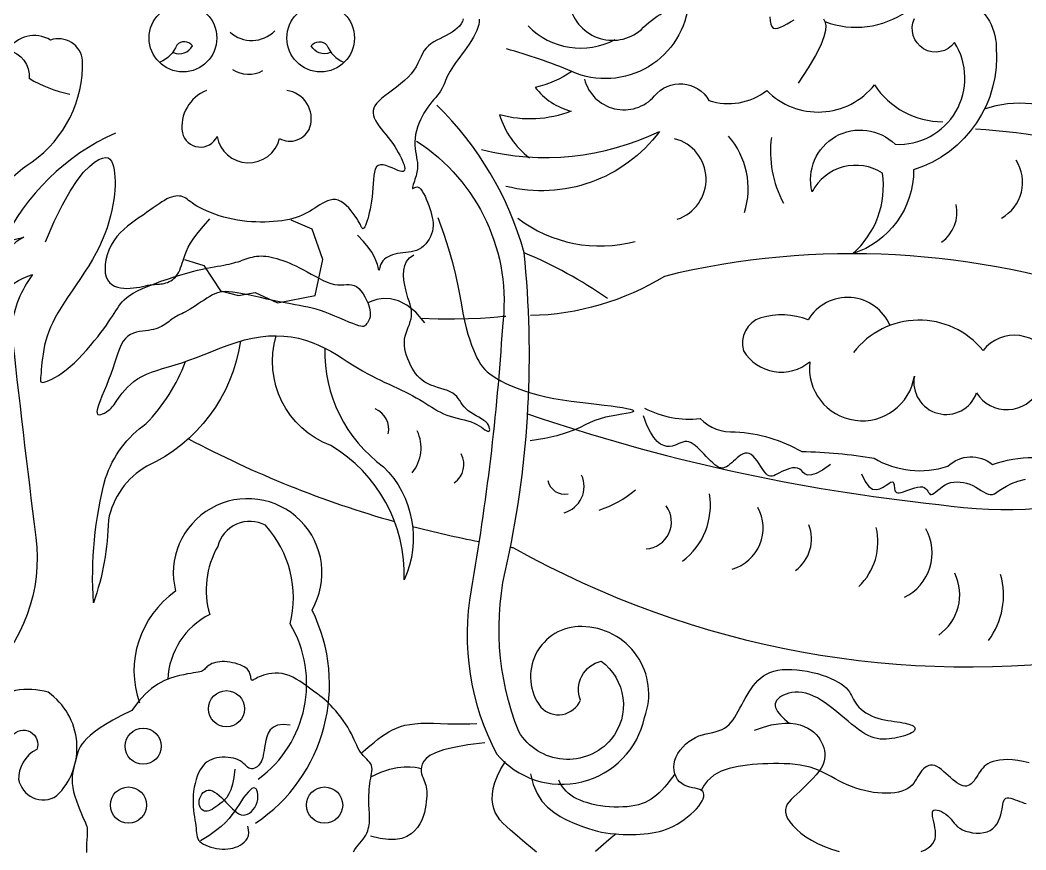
# Model space of a CAD drawing. Extents: x -66030 to 95157, y -13132 to 45879.
# Drawn here: x -42628.3 to -42341.7, y 6845 to 7081.5 of the extents above; entities that cross this region are included whole.
import ezdxf

# ---------------------------------------------------------------- set-up
doc = ezdxf.new("R2010")
doc.units = 0
doc.header["$LTSCALE"] = 100
doc.header["$MEASUREMENT"] = 0
doc.layers.add('4', color=121, linetype='CONTINUOUS')

msp = doc.modelspace()

# ---------------------------------------------------------------- linework, layer by layer
at = {"layer": '4'}
for points in [[(-42471.76, 7086.42, 0.591707), (-42451.33, 7078.75, -0.129502), (-42437.76, 7086.83, -0.5172), (-42471.08, 7066.83, 0.035721), (-42489.72, 7073.27, 0.035721)], [(-42398.93, 7081.06, 0.248368), (-42375.57, 7084.08, -0.677943), (-42350.15, 7073.8, -0.351784), (-42373.66, 7038.83, -0.3268), (-42391.05, 7014.9, 0.255262), (-42382.55, 7037.88, 0.440136), (-42402.59, 7032.58, -0.758859), (-42378.93, 7046.1, 0.60947), (-42362, 7075.1, -0.909064), (-42373.42, 7081.94)], [(-42662.45, 6888.39, 0.410236), (-42633.55, 6932.76, -0.026447), (-42638.78, 6994.87, -0.370419), (-42624.86, 7041.13, 0.249379), (-42610.54, 7069.99, 0.484234), (-42619.65, 7075.82, 0.406055), (-42631.89, 7072.89, -0.392331), (-42625.72, 7064.79)], [(-42584.59, 7072.26, 0.394266), (-42579.23, 7074.18, 0.455708), (-42583.68, 7074.4, -0.205725), (-42588.45, 7069.51)], [(-42539.98, 7072.26, -0.394266), (-42545.35, 7074.18, -0.455708), (-42540.89, 7074.4, 0.205725), (-42536.12, 7069.51)], [(-42471.08, 7066.83, -0.090687), (-42481.53, 7062.32, 0.16734), (-42471.28, 7055.57, -0.166799), (-42491.65, 7054.53, 0.161876), (-42483.16, 7042.26, 0.161876)], [(-42467.47, 7064.7, 0.605823), (-42447.52, 7059.87, -0.522501), (-42432, 7058.61, 0.249203), (-42415.53, 7061.42, 0.449288), (-42384.82, 7063.04, 0.252244), (-42365.37, 7052.52, 0.252244)], [(-42575.2, 7061.44, 0.351334), (-42582.08, 7049.41, 0.714289), (-42572.17, 7048.35, 0.814123), (-42554.41, 7047.75, 0.46196), (-42545.72, 7050.96, 0.468926), (-42552.35, 7061.44)], [(-42269.2, 6969.36, 0.403477), (-42252.82, 7008.26, 0.38511), (-42275.83, 7029.62, 0.435839), (-42298.97, 7043.8, 0.295776), (-42327.17, 7053.39, 0.219925), (-42353.58, 7056.1)], [(-42515.36, 7047.01, -0.291118), (-42490.88, 6994.07, -0.02819), (-42499.81, 6919.11, 0.165963), (-42492.55, 6872.35, 0.623954), (-42450.33, 6882.71, 0.51817), (-42468.23, 6908.64, 0.629219), (-42479.92, 6885.63, 0.54017), (-42468.62, 6887.63, -0.449254), (-42462.75, 6898.78, -0.428233), (-42459.83, 6876.51, -0.514603), (-42486.22, 6878.68, -0.15757), (-42489.42, 6927.26, 0.07898), (-42484.67, 7015.19, 0.132297), (-42509.52, 7057.23)], [(-42601.15, 7049.29, 0.178927), (-42633.47, 7017.61, -0.066229), (-42627.26, 7019.62, 0.371806), (-42634.38, 7002.74, -0.132619), (-42624.8, 7008.99, 0.121263), (-42630.89, 6993.98, 0.003668), (-42623.85, 6934.04, -0.246213), (-42638.7, 6893.76, -0.473271), (-42671.45, 6895.05, -1.44751), (-42654.57, 6899.62)], [(-42496.82, 7044.58, 0.175592), (-42446.12, 7049.76, -0.303652), (-42489.85, 7034.1)], [(-42483.68, 6969.25, 0.056386), (-42366.46, 6943.43, 0.226788), (-42262.63, 6974.97, 0.413623), (-42269.89, 7020.32, 0.141885), (-42356.01, 7050.38)], [(-42297.08, 6962.81, 0.449083), (-42313.92, 7001.38, 0.147559), (-42444.71, 7008.46, -0.133632), (-42482.84, 6997.26)], [(-42487.69, 6931.1, 0.167604), (-42318.33, 6900.15, 0.176209), (-42249.01, 6929.84, 0.287178), (-42251.71, 7005.26)], [(-42380.35, 6994.39, 0.613974), (-42403.71, 6996.08, 0.15976), (-42417.22, 6996.64, 0.404187), (-42422.14, 6987.22, 0.460075), (-42403.28, 6984.12, 0.98304), (-42373.45, 6980.04, 0.92965), (-42355.72, 6975.26, 0.580347), (-42337.99, 6975.97, 0.630248), (-42322.8, 6977.65, 0.454514), (-42334.33, 6984.83, 0.557574), (-42353.89, 6987.36, 0.482555), (-42390.76, 6986.79)], [(-42541.48, 6988.02, 0.24721), (-42524.74, 6954.2, -0.313535), (-42518.84, 6921.98, 0.274155), (-42539.79, 6960.21, -0.392784), (-42555.31, 6991.52)], [(-42565.55, 6989.98, -0.25526), (-42592.18, 6954.36, 0.218175), (-42603.17, 6938.97, -0.081363), (-42607.41, 6915.42, -0.081714), (-42603.96, 6950.92, -0.162758), (-42592.37, 6966.49, 0.103883), (-42581.2, 6984.18)], [(-42450.33, 6970.9, 0.146717), (-42434.51, 6967.91, 0.219195), (-42424.48, 6964.16, -0.118165), (-42405.54, 6958.51, -0.039669), (-42384.94, 6956.59, 0.212847), (-42363.93, 6954.31, -0.385267), (-42351.22, 6954.81, -0.175932), (-42327.83, 6954.68, -0.177736), (-42313.57, 6956.28, -0.153064), (-42291.76, 6963.2, -0.069437), (-42269.2, 6969.36)], [(-42561.26, 6852.55, 0.377291), (-42545.13, 6913.3, 1.486309), (-42584, 6918.67, 0.335684), (-42594.34, 6886.85)], [(-42560.43, 6865.16, 0.386263), (-42551.34, 6909.37, 0.250002), (-42558.37, 6937.48, 0.487002), (-42572.01, 6931.48, 0.203669), (-42574.29, 6912.06, 0.269216), (-42586.25, 6893.56, 0.269216)], [(-42628.76, 6865.17, 0.538671), (-42617.92, 6860.33, 0.471681), (-42620.37, 6889.88, 0.51896), (-42645.5, 6870.29, 0.379152), (-42630.59, 6877.46, -0.873174), (-42623.58, 6873.58, 0.293046), (-42628.75, 6864.83)]]:
    msp.add_lwpolyline(points, format="xyb", dxfattribs=at)
for points in [[(-42502.03, 7081.86), (-42502.25, 7081.14), (-42502.62, 7080.45), (-42503.12, 7079.79), (-42503.73, 7079.17), (-42504.43, 7078.59), (-42505.2, 7078.05), (-42506.04, 7077.55), (-42506.91, 7077.09), (-42507.81, 7076.65), (-42508.71, 7076.21), (-42509.59, 7075.77), (-42510.44, 7075.3), (-42511.24, 7074.78), (-42511.97, 7074.21), (-42512.61, 7073.55), (-42513.15, 7072.81), (-42513.62, 7071.99), (-42514.05, 7071.11), (-42514.48, 7070.17), (-42514.94, 7069.2), (-42515.46, 7068.2), (-42516.08, 7067.2), (-42516.83, 7066.2), (-42517.74, 7065.22), (-42518.77, 7064.26), (-42519.89, 7063.33), (-42521.05, 7062.43), (-42522.22, 7061.55), (-42523.35, 7060.71), (-42524.4, 7059.9), (-42525.33, 7059.13), (-42526.11, 7058.4), (-42526.73, 7057.7), (-42527.2, 7057.02), (-42527.52, 7056.36), (-42527.7, 7055.7), (-42527.73, 7055.03), (-42527.63, 7054.34), (-42527.4, 7053.64), (-42527.05, 7052.9), (-42526.59, 7052.13), (-42526.04, 7051.34), (-42525.43, 7050.52), (-42524.78, 7049.69), (-42524.1, 7048.85), (-42523.42, 7048), (-42522.76, 7047.14), (-42522.14, 7046.29), (-42521.56, 7045.44), (-42521.02, 7044.6), (-42520.54, 7043.79), (-42520.1, 7043), (-42519.71, 7042.24), (-42519.39, 7041.53), (-42519.11, 7040.86), (-42518.91, 7040.25), (-42518.77, 7039.7), (-42518.71, 7039.23), (-42518.75, 7038.84), (-42518.89, 7038.56), (-42519.14, 7038.39), (-42519.53, 7038.34), (-42520.04, 7038.43), (-42520.7, 7038.66), (-42521.47, 7038.98), (-42522.31, 7039.35), (-42523.18, 7039.71), (-42524.05, 7040.01), (-42524.88, 7040.21), (-42525.63, 7040.25), (-42526.26, 7040.07), (-42526.75, 7039.65), (-42527.11, 7039.01), (-42527.36, 7038.17), (-42527.54, 7037.18), (-42527.65, 7036.07), (-42527.74, 7034.87), (-42527.81, 7033.63), (-42527.9, 7032.36), (-42528.03, 7031.12), (-42528.19, 7029.91), (-42528.38, 7028.74), (-42528.58, 7027.63), (-42528.8, 7026.6), (-42529.03, 7025.66), (-42529.26, 7024.81), (-42529.48, 7024.08), (-42529.68, 7023.48), (-42529.88, 7022.99), (-42530.06, 7022.61), (-42530.23, 7022.33), (-42530.38, 7022.15), (-42530.52, 7022.06), (-42530.65, 7022.04), (-42530.76, 7022.08), (-42530.87, 7022.2), (-42530.97, 7022.37), (-42531.08, 7022.61), (-42531.23, 7022.92), (-42531.41, 7023.31), (-42531.65, 7023.77), (-42531.95, 7024.31), (-42532.33, 7024.94), (-42532.81, 7025.65), (-42533.36, 7026.41), (-42533.99, 7027.18), (-42534.67, 7027.95), (-42535.39, 7028.66), (-42536.14, 7029.29), (-42536.92, 7029.8), (-42537.69, 7030.15), (-42538.47, 7030.33), (-42539.23, 7030.34), (-42539.99, 7030.22), (-42540.74, 7029.98), (-42541.48, 7029.65), (-42542.21, 7029.26), (-42542.92, 7028.82), (-42543.63, 7028.37), (-42544.32, 7027.92), (-42545.01, 7027.47), (-42545.7, 7027.05), (-42546.41, 7026.64), (-42547.15, 7026.24), (-42547.93, 7025.88), (-42548.75, 7025.54), (-42549.63, 7025.23), (-42550.57, 7024.95), (-42551.58, 7024.7), (-42552.64, 7024.49), (-42553.75, 7024.32), (-42554.9, 7024.17), (-42556.09, 7024.06), (-42557.31, 7023.98), (-42558.56, 7023.94), (-42559.83, 7023.93), (-42561.11, 7023.96), (-42562.41, 7024.02), (-42563.72, 7024.13), (-42565.04, 7024.28), (-42566.36, 7024.47), (-42567.68, 7024.72), (-42568.99, 7025.01), (-42570.3, 7025.36), (-42571.59, 7025.75), (-42572.83, 7026.17), (-42574.03, 7026.63), (-42575.16, 7027.09), (-42576.21, 7027.57), (-42577.16, 7028.05), (-42578, 7028.51), (-42578.71, 7028.95), (-42579.32, 7029.37), (-42579.85, 7029.77), (-42580.31, 7030.12), (-42580.73, 7030.45), (-42581.12, 7030.73), (-42581.51, 7030.96), (-42581.93, 7031.15), (-42582.38, 7031.28), (-42582.86, 7031.36), (-42583.39, 7031.38), (-42583.95, 7031.34), (-42584.54, 7031.23), (-42585.16, 7031.06), (-42585.82, 7030.82), (-42586.5, 7030.51), (-42587.21, 7030.12), (-42587.95, 7029.67), (-42588.73, 7029.16), (-42589.55, 7028.6), (-42590.41, 7027.99), (-42591.31, 7027.34), (-42592.27, 7026.65), (-42593.29, 7025.94), (-42594.36, 7025.2), (-42595.47, 7024.44), (-42596.59, 7023.63), (-42597.71, 7022.77), (-42598.8, 7021.85), (-42599.83, 7020.85), (-42600.79, 7019.77), (-42601.65, 7018.59), (-42602.39, 7017.31), (-42603.01, 7015.96), (-42603.5, 7014.57), (-42603.85, 7013.18), (-42604.06, 7011.82), (-42604.12, 7010.54), (-42604.04, 7009.35), (-42603.79, 7008.31), (-42603.39, 7007.43), (-42602.86, 7006.71), (-42602.2, 7006.14), (-42601.44, 7005.7), (-42600.61, 7005.38), (-42599.72, 7005.17), (-42598.8, 7005.06), (-42597.86, 7005.02), (-42596.93, 7005.05), (-42596.01, 7005.14), (-42595.11, 7005.26), (-42594.24, 7005.42), (-42593.41, 7005.58), (-42592.63, 7005.75), (-42591.89, 7005.9), (-42591.22, 7006.02), (-42590.61, 7006.11), (-42590.05, 7006.17), (-42589.54, 7006.21), (-42589.06, 7006.24), (-42588.61, 7006.27), (-42588.17, 7006.3), (-42587.73, 7006.36), (-42587.29, 7006.45), (-42586.82, 7006.58), (-42586.35, 7006.75), (-42585.87, 7006.96), (-42585.39, 7007.21), (-42584.93, 7007.51), (-42584.49, 7007.85), (-42584.08, 7008.23), (-42583.71, 7008.66), (-42583.39, 7009.14), (-42583.1, 7009.67), (-42582.84, 7010.24), (-42582.59, 7010.86), (-42582.36, 7011.53), (-42582.12, 7012.25), (-42581.87, 7013.02), (-42581.61, 7013.84), (-42581.3, 7014.71), (-42580.92, 7015.67), (-42580.41, 7016.74), (-42579.72, 7017.95), (-42578.8, 7019.34), (-42577.61, 7020.93), (-42576.1, 7022.77), (-42574.21, 7024.87)], [(-42497.52, 7081.75), (-42497.51, 7081.04), (-42497.61, 7080.26), (-42497.83, 7079.43), (-42498.17, 7078.54), (-42498.61, 7077.61), (-42499.13, 7076.65), (-42499.72, 7075.67), (-42500.35, 7074.69), (-42501.01, 7073.72), (-42501.68, 7072.77), (-42502.34, 7071.85), (-42503, 7070.96), (-42503.62, 7070.1), (-42504.22, 7069.28), (-42504.79, 7068.48), (-42505.31, 7067.72), (-42505.77, 7066.98), (-42506.18, 7066.27), (-42506.53, 7065.59), (-42506.82, 7064.93), (-42507.08, 7064.29), (-42507.32, 7063.67), (-42507.57, 7063.06), (-42507.83, 7062.46), (-42508.12, 7061.87), (-42508.47, 7061.28), (-42508.87, 7060.69), (-42509.34, 7060.09), (-42509.85, 7059.47), (-42510.39, 7058.83), (-42510.95, 7058.16), (-42511.53, 7057.44), (-42512.11, 7056.67), (-42512.68, 7055.85), (-42513.23, 7054.96), (-42513.76, 7054.02), (-42514.24, 7053.03), (-42514.68, 7052.01), (-42515.05, 7050.97), (-42515.37, 7049.93), (-42515.6, 7048.88), (-42515.76, 7047.85), (-42515.82, 7046.85), (-42515.81, 7045.88), (-42515.73, 7044.94), (-42515.62, 7044.04), (-42515.49, 7043.19), (-42515.34, 7042.38), (-42515.21, 7041.63), (-42515.11, 7040.93), (-42515.06, 7040.29), (-42515.04, 7039.7), (-42515.06, 7039.15), (-42515.12, 7038.63), (-42515.21, 7038.13), (-42515.32, 7037.64), (-42515.46, 7037.15), (-42515.61, 7036.65), (-42515.78, 7036.13), (-42515.95, 7035.61), (-42516.11, 7035.11), (-42516.26, 7034.65), (-42516.38, 7034.24), (-42516.46, 7033.9), (-42516.49, 7033.65), (-42516.47, 7033.51), (-42516.38, 7033.48), (-42516.24, 7033.55), (-42516.04, 7033.66), (-42515.79, 7033.79), (-42515.5, 7033.89), (-42515.18, 7033.93), (-42514.84, 7033.86), (-42514.47, 7033.65), (-42514.09, 7033.27), (-42513.7, 7032.73), (-42513.31, 7032.07), (-42512.92, 7031.31), (-42512.55, 7030.48), (-42512.19, 7029.59), (-42511.85, 7028.69), (-42511.54, 7027.8), (-42511.26, 7026.93), (-42511.03, 7026.09), (-42510.84, 7025.27), (-42510.7, 7024.48), (-42510.62, 7023.69), (-42510.62, 7022.92), (-42510.68, 7022.14), (-42510.83, 7021.37), (-42511.06, 7020.59), (-42511.37, 7019.82), (-42511.75, 7019.08), (-42512.21, 7018.36), (-42512.73, 7017.7), (-42513.31, 7017.1), (-42513.94, 7016.59), (-42514.61, 7016.16), (-42515.33, 7015.83), (-42516.08, 7015.6), (-42516.85, 7015.43), (-42517.63, 7015.31), (-42518.42, 7015.22), (-42519.22, 7015.15), (-42520, 7015.06), (-42520.76, 7014.95), (-42521.49, 7014.79), (-42522.2, 7014.59), (-42522.85, 7014.34), (-42523.46, 7014.04), (-42524.02, 7013.71), (-42524.51, 7013.33), (-42524.92, 7012.91), (-42525.26, 7012.45), (-42525.51, 7011.95), (-42525.7, 7011.45), (-42525.82, 7010.99), (-42525.91, 7010.6), (-42525.97, 7010.32), (-42526.02, 7010.19), (-42526.08, 7010.24), (-42526.15, 7010.52), (-42526.27, 7011.05), (-42526.48, 7011.81), (-42526.82, 7012.8), (-42527.34, 7013.97), (-42528.09, 7015.32), (-42529.11, 7016.81), (-42530.47, 7018.43), (-42532.19, 7020.16)], [(-42414.64, 7082.39), (-42414.55, 7081.29), (-42414.37, 7080.37), (-42414.08, 7079.67), (-42413.66, 7079.24), (-42413.1, 7079.08), (-42412.41, 7079.17), (-42411.6, 7079.46), (-42410.71, 7079.89), (-42409.75, 7080.42), (-42408.72, 7081), (-42407.67, 7081.58)], [(-42399.39, 7081.85), (-42398.93, 7081.06), (-42398.69, 7079.99), (-42398.76, 7078.57), (-42399.21, 7076.72), (-42400.14, 7074.37), (-42401.62, 7071.45), (-42403.74, 7067.86), (-42406.59, 7063.55)], [(-42621.12, 7018.34), (-42618.62, 7024.13), (-42616.27, 7028.89), (-42614.08, 7032.75), (-42612.07, 7035.79), (-42610.23, 7038.11), (-42608.58, 7039.81), (-42607.12, 7040.99), (-42605.86, 7041.76), (-42604.81, 7042.19), (-42603.95, 7042.33), (-42603.25, 7042.21), (-42602.71, 7041.86), (-42602.28, 7041.32), (-42601.96, 7040.61), (-42601.72, 7039.78), (-42601.54, 7038.84), (-42601.4, 7037.83), (-42601.31, 7036.76), (-42601.26, 7035.61), (-42601.27, 7034.39), (-42601.32, 7033.11), (-42601.44, 7031.76), (-42601.61, 7030.34), (-42601.85, 7028.85), (-42602.16, 7027.3), (-42602.54, 7025.68), (-42603, 7024.01), (-42603.55, 7022.3), (-42604.18, 7020.54), (-42604.9, 7018.76), (-42605.72, 7016.95), (-42606.64, 7015.12), (-42607.67, 7013.28), (-42608.78, 7011.45), (-42609.94, 7009.62), (-42611.14, 7007.82), (-42612.34, 7006.05), (-42613.51, 7004.33), (-42614.65, 7002.67), (-42615.71, 7001.07), (-42616.67, 6999.55), (-42617.55, 6998.09), (-42618.33, 6996.69), (-42619.03, 6995.33), (-42619.64, 6994.01), (-42620.17, 6992.72), (-42620.63, 6991.43), (-42621.02, 6990.14), (-42621.34, 6988.85), (-42621.6, 6987.57), (-42621.8, 6986.31), (-42621.97, 6985.1), (-42622.1, 6983.94), (-42622.2, 6982.86), (-42622.29, 6981.87), (-42622.37, 6980.99), (-42622.45, 6980.23), (-42622.5, 6979.6), (-42622.52, 6979.09), (-42622.49, 6978.7), (-42622.38, 6978.43), (-42622.18, 6978.27), (-42621.87, 6978.22), (-42621.43, 6978.28), (-42620.86, 6978.45), (-42620.15, 6978.73), (-42619.32, 6979.12), (-42618.4, 6979.62), (-42617.4, 6980.23), (-42616.32, 6980.96), (-42615.2, 6981.8), (-42614.04, 6982.76), (-42612.86, 6983.83), (-42611.68, 6984.99), (-42610.5, 6986.21), (-42609.35, 6987.48), (-42608.24, 6988.76), (-42607.18, 6990.03), (-42606.2, 6991.26), (-42605.29, 6992.43), (-42604.48, 6993.52), (-42603.75, 6994.53), (-42603.1, 6995.47), (-42602.52, 6996.34), (-42601.98, 6997.15), (-42601.5, 6997.91), (-42601.04, 6998.62), (-42600.6, 6999.3), (-42600.17, 6999.95), (-42599.72, 7000.58), (-42599.22, 7001.19), (-42598.64, 7001.8), (-42597.94, 7002.4), (-42597.1, 7003.02), (-42596.09, 7003.65), (-42594.87, 7004.3), (-42593.44, 7004.97), (-42591.81, 7005.66), (-42590.05, 7006.36), (-42588.19, 7007.04), (-42586.3, 7007.7), (-42584.4, 7008.32), (-42582.56, 7008.89), (-42580.81, 7009.4), (-42579.2, 7009.83), (-42577.73, 7010.19), (-42576.38, 7010.49), (-42575.15, 7010.75), (-42574.02, 7010.96), (-42572.98, 7011.15), (-42572.02, 7011.32), (-42571.12, 7011.48), (-42570.29, 7011.63), (-42569.52, 7011.79), (-42568.78, 7011.95), (-42568.09, 7012.11), (-42567.43, 7012.28), (-42566.8, 7012.46), (-42566.2, 7012.64), (-42565.6, 7012.83), (-42565.02, 7013.03), (-42564.45, 7013.23), (-42563.87, 7013.43), (-42563.3, 7013.62), (-42562.72, 7013.8), (-42562.13, 7013.96), (-42561.53, 7014.09), (-42560.92, 7014.18), (-42560.28, 7014.24), (-42559.63, 7014.26), (-42558.95, 7014.24), (-42558.25, 7014.18), (-42557.52, 7014.08), (-42556.77, 7013.95), (-42555.99, 7013.77), (-42555.19, 7013.56), (-42554.35, 7013.3), (-42553.49, 7013.01), (-42552.59, 7012.67), (-42551.66, 7012.3), (-42550.7, 7011.87), (-42549.7, 7011.41), (-42548.66, 7010.89), (-42547.58, 7010.33), (-42546.47, 7009.73), (-42545.34, 7009.1), (-42544.19, 7008.47), (-42543.04, 7007.86), (-42541.91, 7007.3), (-42540.8, 7006.82), (-42539.74, 7006.43), (-42538.73, 7006.17), (-42537.79, 7006.04), (-42536.9, 7006.01), (-42536.08, 7006.04), (-42535.29, 7006.09), (-42534.55, 7006.11), (-42533.84, 7006.05), (-42533.15, 7005.88), (-42532.48, 7005.54), (-42531.82, 7005.02), (-42531.19, 7004.33), (-42530.59, 7003.51), (-42530.05, 7002.61), (-42529.56, 7001.65), (-42529.16, 7000.69), (-42528.84, 6999.75), (-42528.63, 6998.89), (-42528.53, 6998.12), (-42528.52, 6997.45), (-42528.6, 6996.87), (-42528.74, 6996.36), (-42528.93, 6995.93), (-42529.14, 6995.55), (-42529.36, 6995.22), (-42529.56, 6994.93), (-42529.75, 6994.67), (-42529.93, 6994.46), (-42530.15, 6994.29), (-42530.41, 6994.19), (-42530.76, 6994.16), (-42531.22, 6994.21), (-42531.82, 6994.36), (-42532.59, 6994.62), (-42533.54, 6994.99), (-42534.65, 6995.44), (-42535.88, 6995.97), (-42537.21, 6996.53), (-42538.59, 6997.11), (-42539.98, 6997.68), (-42541.36, 6998.21), (-42542.69, 6998.68), (-42543.94, 6999.07), (-42545.13, 6999.38), (-42546.3, 6999.65), (-42547.47, 6999.89), (-42548.67, 7000.11), (-42549.94, 7000.33), (-42551.3, 7000.58), (-42552.79, 7000.86), (-42554.43, 7001.2), (-42556.17, 7001.58), (-42557.98, 7001.99), (-42559.81, 7002.4), (-42561.62, 7002.8), (-42563.35, 7003.17), (-42564.98, 7003.51), (-42566.44, 7003.78), (-42567.71, 7003.97), (-42568.8, 7004.09), (-42569.76, 7004.13), (-42570.6, 7004.09), (-42571.37, 7003.97), (-42572.09, 7003.78), (-42572.8, 7003.5), (-42573.52, 7003.15), (-42574.28, 7002.73), (-42575.08, 7002.24), (-42575.91, 7001.71), (-42576.74, 7001.16), (-42577.56, 7000.61), (-42578.37, 7000.06), (-42579.14, 6999.55), (-42579.87, 6999.09), (-42580.55, 6998.7), (-42581.17, 6998.36), (-42581.74, 6998.06), (-42582.27, 6997.81), (-42582.76, 6997.57), (-42583.21, 6997.35), (-42583.64, 6997.13), (-42584.04, 6996.91), (-42584.42, 6996.67), (-42584.79, 6996.41), (-42585.15, 6996.13), (-42585.51, 6995.85), (-42585.88, 6995.57), (-42586.25, 6995.28), (-42586.65, 6995), (-42587.06, 6994.72), (-42587.51, 6994.46), (-42587.98, 6994.2), (-42588.5, 6993.96), (-42589.05, 6993.73), (-42589.65, 6993.53), (-42590.3, 6993.35), (-42591, 6993.19), (-42591.75, 6993.06), (-42592.56, 6992.95), (-42593.4, 6992.85), (-42594.27, 6992.72), (-42595.15, 6992.54), (-42596.01, 6992.28), (-42596.83, 6991.92), (-42597.61, 6991.42), (-42598.31, 6990.77), (-42598.93, 6989.94), (-42599.49, 6988.94), (-42600, 6987.8), (-42600.47, 6986.53), (-42600.94, 6985.15), (-42601.42, 6983.69), (-42601.92, 6982.15), (-42602.48, 6980.57), (-42603.09, 6978.96), (-42603.74, 6977.36), (-42604.39, 6975.8), (-42605, 6974.33), (-42605.55, 6972.97), (-42605.99, 6971.76), (-42606.3, 6970.75), (-42606.44, 6969.96), (-42606.38, 6969.42), (-42606.15, 6969.11), (-42605.79, 6969), (-42605.33, 6969.05), (-42604.8, 6969.22), (-42604.25, 6969.49), (-42603.71, 6969.82), (-42603.21, 6970.17), (-42602.77, 6970.51), (-42602.4, 6970.87), (-42602.06, 6971.23), (-42601.75, 6971.62), (-42601.43, 6972.05), (-42601.1, 6972.54), (-42600.72, 6973.08), (-42600.29, 6973.7), (-42599.78, 6974.41), (-42599.19, 6975.18), (-42598.51, 6975.99), (-42597.74, 6976.83), (-42596.87, 6977.66), (-42595.9, 6978.47), (-42594.82, 6979.24), (-42593.62, 6979.95), (-42592.32, 6980.57), (-42590.89, 6981.13), (-42589.36, 6981.65), (-42587.73, 6982.16), (-42585.99, 6982.67), (-42584.15, 6983.22), (-42582.21, 6983.83), (-42580.19, 6984.53), (-42578.08, 6985.31), (-42575.89, 6986.18), (-42573.65, 6987.07), (-42571.36, 6987.97), (-42569.04, 6988.84), (-42566.71, 6989.63), (-42564.38, 6990.32), (-42562.06, 6990.87), (-42559.77, 6991.25), (-42557.52, 6991.47), (-42555.31, 6991.52), (-42553.14, 6991.42), (-42551.03, 6991.17), (-42548.98, 6990.79), (-42547, 6990.27), (-42545.08, 6989.62), (-42543.25, 6988.87), (-42541.48, 6988.02), (-42539.79, 6987.1), (-42538.16, 6986.14), (-42536.58, 6985.16), (-42535.07, 6984.18), (-42533.6, 6983.23), (-42532.17, 6982.34), (-42530.78, 6981.52), (-42529.43, 6980.77), (-42528.11, 6980.07), (-42526.83, 6979.43), (-42525.58, 6978.82), (-42524.35, 6978.24), (-42523.14, 6977.69), (-42521.96, 6977.14), (-42520.8, 6976.59), (-42519.66, 6976.05), (-42518.55, 6975.5), (-42517.47, 6974.95), (-42516.42, 6974.41), (-42515.41, 6973.86), (-42514.45, 6973.31), (-42513.52, 6972.77), (-42512.65, 6972.22), (-42511.81, 6971.68), (-42510.99, 6971.16), (-42510.18, 6970.65), (-42509.36, 6970.16), (-42508.53, 6969.71), (-42507.66, 6969.29), (-42506.75, 6968.92), (-42505.79, 6968.59), (-42504.79, 6968.3), (-42503.76, 6968.03), (-42502.73, 6967.77), (-42501.72, 6967.52), (-42500.73, 6967.25), (-42499.8, 6966.96), (-42498.94, 6966.63), (-42498.16, 6966.26), (-42497.47, 6965.86), (-42496.86, 6965.46), (-42496.32, 6965.08), (-42495.86, 6964.75), (-42495.47, 6964.48), (-42495.14, 6964.3), (-42494.88, 6964.23), (-42494.68, 6964.3), (-42494.54, 6964.48), (-42494.48, 6964.76), (-42494.5, 6965.12), (-42494.62, 6965.54), (-42494.84, 6965.99), (-42495.16, 6966.47), (-42495.61, 6966.94), (-42496.17, 6967.4), (-42496.84, 6967.85), (-42497.57, 6968.29), (-42498.34, 6968.74), (-42499.12, 6969.19), (-42499.89, 6969.66), (-42500.6, 6970.16), (-42501.23, 6970.69), (-42501.77, 6971.25), (-42502.23, 6971.84), (-42502.64, 6972.44), (-42503.03, 6973.04), (-42503.43, 6973.63), (-42503.87, 6974.18), (-42504.38, 6974.7), (-42504.98, 6975.16), (-42505.71, 6975.56), (-42506.53, 6975.91), (-42507.43, 6976.22), (-42508.38, 6976.51), (-42509.36, 6976.81), (-42510.33, 6977.12), (-42511.28, 6977.47), (-42512.17, 6977.87), (-42512.99, 6978.33), (-42513.74, 6978.86), (-42514.42, 6979.44), (-42515.05, 6980.09), (-42515.62, 6980.79), (-42516.14, 6981.54), (-42516.62, 6982.33), (-42517.07, 6983.17), (-42517.48, 6984.05), (-42517.85, 6984.96), (-42518.18, 6985.89), (-42518.45, 6986.83), (-42518.64, 6987.78), (-42518.76, 6988.72), (-42518.8, 6989.65), (-42518.73, 6990.56), (-42518.57, 6991.44), (-42518.32, 6992.3), (-42518.02, 6993.14), (-42517.7, 6993.96), (-42517.39, 6994.76), (-42517.11, 6995.55), (-42516.88, 6996.34), (-42516.75, 6997.12), (-42516.73, 6997.9), (-42516.81, 6998.7), (-42516.97, 6999.53), (-42517.2, 7000.4), (-42517.47, 7001.34), (-42517.78, 7002.35), (-42518.1, 7003.45), (-42518.42, 7004.66), (-42518.71, 7005.98), (-42518.94, 7007.38), (-42519.05, 7008.8), (-42518.99, 7010.19), (-42518.72, 7011.52), (-42518.18, 7012.73), (-42517.34, 7013.77), (-42516.13, 7014.6)], [(-42581.5, 7013.3), (-42575.92, 7011.59), (-42571.21, 7004.31), (-42566.06, 7003.02), (-42561.35, 7003.88), (-42554.92, 7000.88), (-42544.2, 7003.02), (-42542.05, 7013.3), (-42545.05, 7021.87), (-42551.06, 7024.44)], [(-42509.25, 7025.21), (-42507.56, 7020.52), (-42506.2, 7016.27), (-42505.11, 7012.42), (-42504.26, 7008.93), (-42503.58, 7005.77), (-42503.04, 7002.91), (-42502.56, 7000.32), (-42502.12, 6997.95), (-42501.66, 6995.78), (-42501.18, 6993.8), (-42500.68, 6991.99), (-42500.17, 6990.35), (-42499.66, 6988.87), (-42499.14, 6987.53), (-42498.62, 6986.33), (-42498.11, 6985.25), (-42497.6, 6984.3), (-42497.08, 6983.43), (-42496.53, 6982.65), (-42495.92, 6981.94), (-42495.23, 6981.26), (-42494.45, 6980.62), (-42493.54, 6979.97), (-42492.48, 6979.32), (-42491.27, 6978.65), (-42489.89, 6977.95), (-42488.36, 6977.26), (-42486.68, 6976.57), (-42484.85, 6975.89), (-42482.87, 6975.25), (-42480.77, 6974.66), (-42478.53, 6974.12), (-42476.17, 6973.65), (-42473.72, 6973.23), (-42471.24, 6972.87), (-42468.77, 6972.55), (-42466.36, 6972.26), (-42464.04, 6972), (-42461.87, 6971.75), (-42459.88, 6971.52), (-42458.13, 6971.28), (-42456.62, 6971.05), (-42455.39, 6970.82), (-42454.44, 6970.6), (-42453.79, 6970.37), (-42453.47, 6970.16), (-42453.48, 6969.95), (-42453.84, 6969.75), (-42454.56, 6969.56), (-42455.59, 6969.36), (-42456.86, 6969.15), (-42458.3, 6968.9), (-42459.85, 6968.62), (-42461.45, 6968.27), (-42463.03, 6967.86), (-42464.52, 6967.36), (-42465.89, 6966.76), (-42467.25, 6966.09), (-42468.74, 6965.37), (-42470.5, 6964.6), (-42472.66, 6963.81), (-42475.38, 6963.03), (-42478.78, 6962.26), (-42483, 6961.53)], [(-42513, 6995.24), (-42515.57, 6998.22), (-42518.09, 7000.25), (-42520.51, 7001.47), (-42522.77, 7002.03), (-42524.82, 7002.1), (-42526.63, 7001.83), (-42528.12, 7001.36), (-42529.25, 7000.86)], [(-42514.25, 6996.49), (-42509.13, 6996.34), (-42504.56, 6996.33), (-42500.55, 6996.42), (-42497.14, 6996.57), (-42494.35, 6996.75), (-42492.19, 6996.93), (-42490.7, 6997.06), (-42489.88, 6997.12)], [(-42397.37, 6954.86), (-42399.67, 6953.23), (-42401.45, 6952.26), (-42402.79, 6951.83), (-42403.79, 6951.82), (-42404.53, 6952.11), (-42405.11, 6952.57), (-42405.61, 6953.09), (-42406.13, 6953.52), (-42406.73, 6953.79), (-42407.4, 6953.88), (-42408.14, 6953.84), (-42408.91, 6953.67), (-42409.69, 6953.43), (-42410.46, 6953.12), (-42411.2, 6952.78), (-42411.88, 6952.44), (-42412.49, 6952.12), (-42413.03, 6951.84), (-42413.53, 6951.63), (-42413.99, 6951.5), (-42414.42, 6951.47), (-42414.84, 6951.56), (-42415.27, 6951.79), (-42415.71, 6952.18), (-42416.18, 6952.74), (-42416.68, 6953.44), (-42417.19, 6954.21), (-42417.73, 6955.02), (-42418.28, 6955.82), (-42418.85, 6956.56), (-42419.42, 6957.2), (-42419.99, 6957.67), (-42420.57, 6957.96), (-42421.14, 6958.06), (-42421.71, 6958.01), (-42422.28, 6957.83), (-42422.84, 6957.54), (-42423.39, 6957.17), (-42423.93, 6956.74), (-42424.46, 6956.27), (-42424.99, 6955.79), (-42425.5, 6955.31), (-42426.01, 6954.87), (-42426.52, 6954.48), (-42427.03, 6954.16), (-42427.55, 6953.93), (-42428.08, 6953.82), (-42428.62, 6953.84), (-42429.18, 6954.01), (-42429.75, 6954.32), (-42430.34, 6954.74), (-42430.94, 6955.25), (-42431.55, 6955.83), (-42432.17, 6956.46), (-42432.79, 6957.13), (-42433.41, 6957.8), (-42434.03, 6958.46), (-42434.65, 6959.09), (-42435.27, 6959.68), (-42435.89, 6960.21), (-42436.49, 6960.66), (-42437.09, 6961.01), (-42437.69, 6961.26), (-42438.27, 6961.37), (-42438.84, 6961.36), (-42439.4, 6961.23), (-42439.98, 6961.02), (-42440.57, 6960.77), (-42441.18, 6960.5), (-42441.82, 6960.26), (-42442.51, 6960.07), (-42443.25, 6959.97), (-42444.05, 6959.99), (-42444.89, 6960.2), (-42445.79, 6960.64), (-42446.72, 6961.39), (-42447.68, 6962.5), (-42448.66, 6964.05), (-42449.66, 6966.07), (-42450.66, 6968.65)], [(-42388.56, 6952.18), (-42387.52, 6949.93), (-42386.44, 6948.53), (-42385.35, 6947.83), (-42384.27, 6947.67), (-42383.25, 6947.91), (-42382.3, 6948.39), (-42381.46, 6948.95), (-42380.76, 6949.44), (-42380.22, 6949.74), (-42379.82, 6949.85), (-42379.54, 6949.8), (-42379.36, 6949.62), (-42379.26, 6949.34), (-42379.21, 6949), (-42379.18, 6948.62), (-42379.16, 6948.23), (-42379.13, 6947.86), (-42379.06, 6947.52), (-42378.95, 6947.23), (-42378.78, 6947), (-42378.54, 6946.83), (-42378.21, 6946.74), (-42377.78, 6946.73), (-42377.25, 6946.82), (-42376.59, 6947.01), (-42375.84, 6947.28), (-42375.03, 6947.58), (-42374.19, 6947.89), (-42373.35, 6948.17), (-42372.55, 6948.38), (-42371.81, 6948.5), (-42371.18, 6948.48), (-42370.66, 6948.31), (-42370.26, 6948.01), (-42369.93, 6947.64), (-42369.66, 6947.24), (-42369.42, 6946.86), (-42369.18, 6946.53), (-42368.92, 6946.31), (-42368.62, 6946.25), (-42368.25, 6946.36), (-42367.81, 6946.64), (-42367.3, 6947.03), (-42366.74, 6947.5), (-42366.11, 6948.01), (-42365.42, 6948.52), (-42364.68, 6948.99), (-42363.89, 6949.37), (-42363.06, 6949.65), (-42362.18, 6949.81), (-42361.28, 6949.87), (-42360.37, 6949.83), (-42359.45, 6949.69), (-42358.55, 6949.47), (-42357.66, 6949.17), (-42356.8, 6948.8), (-42355.98, 6948.37), (-42355.2, 6947.9), (-42354.46, 6947.43), (-42353.75, 6947), (-42353.08, 6946.64), (-42352.43, 6946.37), (-42351.81, 6946.24), (-42351.21, 6946.28), (-42350.62, 6946.5), (-42349.99, 6946.89), (-42349.26, 6947.41), (-42348.35, 6948.02), (-42347.22, 6948.69), (-42345.79, 6949.37), (-42344, 6950.04), (-42341.78, 6950.65)], [(-42533.34, 6844.4), (-42532.92, 6845.06), (-42532.46, 6845.69), (-42531.97, 6846.29), (-42531.48, 6846.87), (-42530.99, 6847.44), (-42530.54, 6848.01), (-42530.13, 6848.59), (-42529.78, 6849.18), (-42529.49, 6849.77), (-42529.26, 6850.37), (-42529.08, 6850.97), (-42528.94, 6851.57), (-42528.84, 6852.14), (-42528.77, 6852.71), (-42528.73, 6853.24), (-42528.71, 6853.75), (-42528.71, 6854.25), (-42528.72, 6854.74), (-42528.75, 6855.23), (-42528.78, 6855.74), (-42528.82, 6856.29), (-42528.85, 6856.87), (-42528.89, 6857.51), (-42528.91, 6858.21), (-42528.93, 6858.96), (-42528.93, 6859.75), (-42528.91, 6860.57), (-42528.88, 6861.41), (-42528.83, 6862.24), (-42528.75, 6863.07), (-42528.65, 6863.87), (-42528.52, 6864.64), (-42528.38, 6865.37), (-42528.25, 6866.06), (-42528.13, 6866.72), (-42528.05, 6867.34), (-42528.02, 6867.93), (-42528.06, 6868.48), (-42528.19, 6868.99), (-42528.41, 6869.47), (-42528.72, 6869.92), (-42529.09, 6870.36), (-42529.51, 6870.8), (-42529.95, 6871.26), (-42530.41, 6871.73), (-42530.87, 6872.24), (-42531.29, 6872.79), (-42531.68, 6873.4), (-42532.04, 6874.07), (-42532.38, 6874.78), (-42532.73, 6875.55), (-42533.09, 6876.35), (-42533.48, 6877.2), (-42533.91, 6878.08), (-42534.4, 6879), (-42534.96, 6879.94), (-42535.57, 6880.9), (-42536.24, 6881.86), (-42536.93, 6882.8), (-42537.64, 6883.71), (-42538.36, 6884.58), (-42539.07, 6885.4), (-42539.76, 6886.13), (-42540.41, 6886.79), (-42541.04, 6887.38), (-42541.66, 6887.92), (-42542.28, 6888.42), (-42542.92, 6888.91), (-42543.58, 6889.41), (-42544.28, 6889.92), (-42545.04, 6890.48), (-42545.85, 6891.09), (-42546.73, 6891.73), (-42547.65, 6892.38), (-42548.61, 6893.02), (-42549.6, 6893.62), (-42550.61, 6894.17), (-42551.63, 6894.63), (-42552.65, 6894.98), (-42553.66, 6895.21), (-42554.66, 6895.32), (-42555.62, 6895.34), (-42556.55, 6895.27), (-42557.42, 6895.14), (-42558.24, 6894.96), (-42558.98, 6894.74), (-42559.64, 6894.51), (-42560.2, 6894.28), (-42560.68, 6894.06), (-42561.08, 6893.85), (-42561.41, 6893.66), (-42561.68, 6893.5), (-42561.9, 6893.38), (-42562.07, 6893.3), (-42562.2, 6893.27), (-42562.3, 6893.3), (-42562.38, 6893.38), (-42562.44, 6893.51), (-42562.49, 6893.68), (-42562.53, 6893.89), (-42562.57, 6894.12), (-42562.61, 6894.39), (-42562.66, 6894.67), (-42562.73, 6894.97), (-42562.82, 6895.27), (-42562.95, 6895.59), (-42563.12, 6895.91), (-42563.35, 6896.23), (-42563.64, 6896.54), (-42564, 6896.85), (-42564.45, 6897.15), (-42564.99, 6897.43), (-42565.61, 6897.7), (-42566.29, 6897.94), (-42567.01, 6898.15), (-42567.77, 6898.33), (-42568.53, 6898.47), (-42569.3, 6898.57), (-42570.04, 6898.62), (-42570.75, 6898.63), (-42571.42, 6898.59), (-42572.05, 6898.5), (-42572.63, 6898.38), (-42573.17, 6898.23), (-42573.66, 6898.05), (-42574.09, 6897.84), (-42574.47, 6897.62), (-42574.79, 6897.38), (-42575.07, 6897.13), (-42575.32, 6896.88), (-42575.56, 6896.64), (-42575.81, 6896.4), (-42576.07, 6896.19), (-42576.37, 6895.99), (-42576.72, 6895.83), (-42577.13, 6895.7), (-42577.62, 6895.59), (-42578.2, 6895.5), (-42578.88, 6895.39), (-42579.68, 6895.27), (-42580.6, 6895.11), (-42581.65, 6894.9), (-42582.85, 6894.63), (-42584.21, 6894.28), (-42585.71, 6893.79), (-42587.33, 6893.11), (-42589.05, 6892.17), (-42590.85, 6890.93), (-42592.7, 6889.31), (-42594.6, 6887.27), (-42596.52, 6884.74)], [(-42482.9, 6866.63), (-42482.13, 6863.58), (-42481, 6861.01), (-42479.6, 6858.87), (-42477.99, 6857.11), (-42476.24, 6855.67), (-42474.43, 6854.5), (-42472.61, 6853.55), (-42470.87, 6852.76), (-42469.25, 6852.09), (-42467.76, 6851.51), (-42466.37, 6851.03), (-42465.05, 6850.63), (-42463.8, 6850.3), (-42462.58, 6850.04), (-42461.38, 6849.83), (-42460.18, 6849.66), (-42458.96, 6849.53), (-42457.72, 6849.44), (-42456.48, 6849.38), (-42455.23, 6849.36), (-42454, 6849.36), (-42452.78, 6849.39), (-42451.59, 6849.45), (-42450.43, 6849.53), (-42449.31, 6849.64), (-42448.23, 6849.78), (-42447.18, 6849.97), (-42446.14, 6850.19), (-42445.13, 6850.48), (-42444.12, 6850.82), (-42443.11, 6851.24), (-42442.1, 6851.73), (-42441.08, 6852.3), (-42440.06, 6852.94), (-42439.07, 6853.64), (-42438.1, 6854.38), (-42437.19, 6855.15), (-42436.35, 6855.93), (-42435.59, 6856.71), (-42434.93, 6857.47), (-42434.38, 6858.2), (-42433.96, 6858.9), (-42433.65, 6859.55), (-42433.47, 6860.15), (-42433.42, 6860.7), (-42433.51, 6861.18), (-42433.73, 6861.59), (-42434.09, 6861.92), (-42434.6, 6862.17), (-42435.22, 6862.37), (-42435.92, 6862.53), (-42436.69, 6862.69), (-42437.49, 6862.88), (-42438.29, 6863.12), (-42439.06, 6863.43), (-42439.77, 6863.85), (-42440.41, 6864.4), (-42440.95, 6865.07), (-42441.39, 6865.83), (-42441.71, 6866.67), (-42441.92, 6867.57), (-42441.99, 6868.53), (-42441.93, 6869.51), (-42441.71, 6870.5), (-42441.35, 6871.49), (-42440.84, 6872.45), (-42440.21, 6873.38), (-42439.48, 6874.27), (-42438.65, 6875.08), (-42437.76, 6875.82), (-42436.82, 6876.47), (-42435.84, 6877.02), (-42434.84, 6877.44), (-42433.83, 6877.78), (-42432.83, 6878.04), (-42431.84, 6878.27), (-42430.88, 6878.47), (-42429.96, 6878.69), (-42429.09, 6878.95), (-42428.28, 6879.27), (-42427.54, 6879.68), (-42426.86, 6880.17), (-42426.24, 6880.74), (-42425.66, 6881.38), (-42425.12, 6882.08), (-42424.61, 6882.84), (-42424.12, 6883.65), (-42423.63, 6884.5), (-42423.15, 6885.39), (-42422.66, 6886.3), (-42422.16, 6887.23), (-42421.64, 6888.16), (-42421.11, 6889.09), (-42420.56, 6890), (-42419.98, 6890.88), (-42419.37, 6891.72), (-42418.72, 6892.52), (-42418.02, 6893.26), (-42417.28, 6893.94), (-42416.46, 6894.55), (-42415.58, 6895.09), (-42414.61, 6895.54), (-42413.55, 6895.91), (-42412.39, 6896.18), (-42411.13, 6896.34), (-42409.78, 6896.41), (-42408.37, 6896.4), (-42406.91, 6896.3), (-42405.43, 6896.12), (-42403.96, 6895.88), (-42402.5, 6895.57), (-42401.09, 6895.21), (-42399.75, 6894.8), (-42398.48, 6894.35), (-42397.29, 6893.86), (-42396.19, 6893.35), (-42395.2, 6892.81), (-42394.31, 6892.26), (-42393.54, 6891.7), (-42392.89, 6891.14), (-42392.37, 6890.59), (-42391.96, 6890.04), (-42391.62, 6889.49), (-42391.34, 6888.95), (-42391.08, 6888.41), (-42390.82, 6887.86), (-42390.53, 6887.31), (-42390.18, 6886.76), (-42389.75, 6886.2), (-42389.24, 6885.64), (-42388.66, 6885.1), (-42388.01, 6884.57), (-42387.29, 6884.07), (-42386.52, 6883.61), (-42385.69, 6883.19), (-42384.82, 6882.82), (-42383.9, 6882.51), (-42382.96, 6882.25), (-42382.01, 6882.04), (-42381.05, 6881.86), (-42380.11, 6881.71), (-42379.2, 6881.58), (-42378.33, 6881.46), (-42377.52, 6881.34), (-42376.78, 6881.21), (-42376.12, 6881.08), (-42375.52, 6880.94), (-42375, 6880.8), (-42374.54, 6880.64), (-42374.15, 6880.48), (-42373.83, 6880.3), (-42373.58, 6880.11), (-42373.4, 6879.91), (-42373.29, 6879.7), (-42373.25, 6879.48), (-42373.28, 6879.26), (-42373.4, 6879.02), (-42373.61, 6878.79), (-42373.9, 6878.55), (-42374.29, 6878.31), (-42374.78, 6878.06), (-42375.34, 6877.83), (-42375.98, 6877.6), (-42376.68, 6877.38), (-42377.43, 6877.17), (-42378.22, 6876.99), (-42379.03, 6876.83), (-42379.85, 6876.69), (-42380.67, 6876.59), (-42381.5, 6876.52), (-42382.33, 6876.51), (-42383.16, 6876.56), (-42384.01, 6876.67), (-42384.87, 6876.87), (-42385.74, 6877.15), (-42386.63, 6877.53), (-42387.53, 6878.02), (-42388.46, 6878.6), (-42389.4, 6879.27), (-42390.36, 6880.01), (-42391.35, 6880.8), (-42392.36, 6881.64), (-42393.39, 6882.51), (-42394.44, 6883.4), (-42395.52, 6884.3), (-42396.61, 6885.18), (-42397.72, 6886.04), (-42398.84, 6886.85), (-42399.96, 6887.59), (-42401.08, 6888.26), (-42402.19, 6888.82), (-42403.29, 6889.27), (-42404.37, 6889.6), (-42405.42, 6889.8), (-42406.44, 6889.89), (-42407.41, 6889.88), (-42408.34, 6889.78), (-42409.2, 6889.61), (-42410, 6889.37), (-42410.71, 6889.08), (-42411.35, 6888.74), (-42411.9, 6888.37), (-42412.35, 6887.96), (-42412.7, 6887.52), (-42412.94, 6887.06), (-42413.08, 6886.57), (-42413.1, 6886.06), (-42413.01, 6885.53), (-42412.79, 6884.99), (-42412.47, 6884.45), (-42412.05, 6883.89), (-42411.56, 6883.33), (-42411.01, 6882.77), (-42410.42, 6882.21), (-42409.81, 6881.64), (-42409.18, 6881.09)], [(-42596.52, 6884.74), (-42599.44, 6883.24), (-42601.92, 6881.9), (-42604.02, 6880.67), (-42605.77, 6879.56), (-42607.21, 6878.55), (-42608.38, 6877.61), (-42609.33, 6876.73), (-42610.09, 6875.9), (-42610.7, 6875.11), (-42611.18, 6874.33), (-42611.56, 6873.58), (-42611.86, 6872.84), (-42612.1, 6872.11), (-42612.29, 6871.39), (-42612.47, 6870.66), (-42612.65, 6869.93), (-42612.84, 6869.19), (-42613.04, 6868.42), (-42613.23, 6867.63), (-42613.38, 6866.78), (-42613.49, 6865.88), (-42613.53, 6864.92), (-42613.48, 6863.88), (-42613.33, 6862.75), (-42613.07, 6861.53), (-42612.71, 6860.25), (-42612.28, 6858.94), (-42611.82, 6857.65), (-42611.33, 6856.4), (-42610.85, 6855.24), (-42610.41, 6854.2), (-42610.02, 6853.32), (-42609.72, 6852.63), (-42609.49, 6852.07), (-42609.33, 6851.62), (-42609.24, 6851.2), (-42609.19, 6850.77), (-42609.18, 6850.28), (-42609.21, 6849.67), (-42609.26, 6848.9), (-42609.32, 6847.92), (-42609.38, 6846.78), (-42609.42, 6845.51), (-42609.43, 6844.17)], [(-42551.32, 6880.55), (-42553.35, 6880.69), (-42554.94, 6880.47), (-42556.14, 6879.94), (-42557.02, 6879.17), (-42557.64, 6878.24), (-42558.05, 6877.21), (-42558.32, 6876.15), (-42558.5, 6875.12), (-42558.65, 6874.18), (-42558.78, 6873.33), (-42558.91, 6872.57), (-42559.04, 6871.89), (-42559.18, 6871.28), (-42559.35, 6870.72), (-42559.55, 6870.22), (-42559.78, 6869.77), (-42560.07, 6869.35), (-42560.4, 6868.98), (-42560.76, 6868.66), (-42561.14, 6868.4), (-42561.54, 6868.21), (-42561.95, 6868.1), (-42562.35, 6868.07), (-42562.73, 6868.14), (-42563.1, 6868.3), (-42563.47, 6868.55), (-42563.83, 6868.86), (-42564.21, 6869.21), (-42564.62, 6869.58), (-42565.07, 6869.95), (-42565.58, 6870.3), (-42566.15, 6870.62), (-42566.8, 6870.88), (-42567.51, 6871.09), (-42568.28, 6871.24), (-42569.07, 6871.33), (-42569.89, 6871.37), (-42570.71, 6871.35), (-42571.51, 6871.28), (-42572.29, 6871.16), (-42573.02, 6870.99), (-42573.71, 6870.76), (-42574.37, 6870.47), (-42574.97, 6870.1), (-42575.54, 6869.65), (-42576.08, 6869.11), (-42576.57, 6868.48), (-42577.02, 6867.75), (-42577.44, 6866.91), (-42577.82, 6865.98), (-42578.15, 6864.98), (-42578.44, 6863.92), (-42578.68, 6862.82), (-42578.86, 6861.7), (-42578.98, 6860.57), (-42579.04, 6859.45), (-42579.04, 6858.36), (-42578.99, 6857.3), (-42578.89, 6856.28), (-42578.77, 6855.3), (-42578.63, 6854.36), (-42578.5, 6853.47), (-42578.37, 6852.63), (-42578.27, 6851.85), (-42578.19, 6851.12), (-42578.14, 6850.45), (-42578.08, 6849.82), (-42578, 6849.25), (-42577.89, 6848.72), (-42577.71, 6848.23), (-42577.45, 6847.77), (-42577.1, 6847.35), (-42576.64, 6846.96), (-42576.07, 6846.6), (-42575.43, 6846.27), (-42574.71, 6845.98), (-42573.95, 6845.73), (-42573.15, 6845.53), (-42572.33, 6845.37), (-42571.51, 6845.25), (-42570.7, 6845.19), (-42569.91, 6845.18), (-42569.14, 6845.23), (-42568.38, 6845.33), (-42567.65, 6845.48), (-42566.94, 6845.7), (-42566.26, 6845.97), (-42565.61, 6846.3), (-42564.99, 6846.7), (-42564.42, 6847.16), (-42563.92, 6847.7), (-42563.53, 6848.31), (-42563.26, 6849.02), (-42563.14, 6849.81), (-42563.19, 6850.7), (-42563.43, 6851.69)], [(-42531.06, 6872.49), (-42530.55, 6872.96), (-42529.9, 6873.54), (-42529.14, 6874.21), (-42528.29, 6874.94), (-42527.36, 6875.71), (-42526.37, 6876.48), (-42525.34, 6877.24), (-42524.3, 6877.95), (-42523.24, 6878.6), (-42522.17, 6879.18), (-42521.06, 6879.68), (-42519.88, 6880.11), (-42518.63, 6880.47), (-42517.27, 6880.74), (-42515.79, 6880.94), (-42514.16, 6881.05), (-42512.38, 6881.09), (-42510.47, 6881.07), (-42508.47, 6881.01), (-42506.4, 6880.93), (-42504.31, 6880.87), (-42502.22, 6880.85), (-42500.18, 6880.89), (-42498.2, 6881.02)], [(-42418.98, 6879.08), (-42416.49, 6879.96), (-42414.24, 6880.57), (-42412.21, 6880.94), (-42410.38, 6881.1), (-42408.75, 6881.08), (-42407.29, 6880.9), (-42405.99, 6880.59), (-42404.84, 6880.18), (-42403.81, 6879.68), (-42402.9, 6879.11), (-42402.11, 6878.49), (-42401.42, 6877.81), (-42400.82, 6877.1), (-42400.32, 6876.36), (-42399.89, 6875.59), (-42399.54, 6874.82), (-42399.26, 6874.05), (-42399.06, 6873.27), (-42398.95, 6872.48), (-42398.93, 6871.68), (-42399.02, 6870.86), (-42399.23, 6870.01), (-42399.58, 6869.14), (-42400.06, 6868.24), (-42400.69, 6867.31), (-42401.44, 6866.35), (-42402.29, 6865.38), (-42403.2, 6864.41), (-42404.15, 6863.46), (-42405.12, 6862.54), (-42406.07, 6861.65), (-42406.97, 6860.82), (-42407.8, 6860.05), (-42408.54, 6859.33), (-42409.17, 6858.64), (-42409.67, 6857.95), (-42410.03, 6857.25), (-42410.21, 6856.52), (-42410.21, 6855.74), (-42410, 6854.89), (-42409.58, 6853.95), (-42408.94, 6852.95), (-42408.09, 6851.9), (-42407.04, 6850.82), (-42405.8, 6849.75), (-42404.38, 6848.7), (-42402.79, 6847.7), (-42401.03, 6846.76), (-42399.11, 6845.91), (-42397.07, 6845.15), (-42394.93, 6844.5)], [(-42495.87, 6875.43), (-42500.75, 6874.86), (-42504.64, 6874.19), (-42507.65, 6873.46), (-42509.9, 6872.67), (-42511.51, 6871.86), (-42512.6, 6871.03), (-42513.29, 6870.21), (-42513.7, 6869.42), (-42513.92, 6868.67), (-42514.01, 6867.97), (-42513.99, 6867.3), (-42513.88, 6866.67), (-42513.7, 6866.07), (-42513.48, 6865.5), (-42513.25, 6864.95), (-42513.04, 6864.41), (-42512.85, 6863.9), (-42512.7, 6863.38), (-42512.58, 6862.85), (-42512.5, 6862.29), (-42512.45, 6861.69), (-42512.44, 6861.04), (-42512.45, 6860.33), (-42512.49, 6859.53), (-42512.57, 6858.64), (-42512.69, 6857.68), (-42512.86, 6856.66), (-42513.11, 6855.6), (-42513.44, 6854.52), (-42513.87, 6853.44), (-42514.42, 6852.37), (-42515.09, 6851.34), (-42515.91, 6850.37), (-42516.91, 6849.51), (-42518.11, 6848.78), (-42519.56, 6848.25), (-42521.29, 6847.94), (-42523.33, 6847.92), (-42525.72, 6848.23), (-42528.49, 6848.9)], [(-42514, 6868.06), (-42514.71, 6868.24), (-42515.76, 6868.44), (-42517.13, 6868.57), (-42518.82, 6868.57), (-42520.8, 6868.36), (-42523.09, 6867.85), (-42525.65, 6866.98), (-42528.49, 6865.66)], [(-42481.17, 6844.31), (-42482.84, 6845.71), (-42484.44, 6847.07), (-42485.93, 6848.34), (-42487.31, 6849.51), (-42488.56, 6850.58), (-42489.69, 6851.58), (-42490.7, 6852.56), (-42491.57, 6853.53), (-42492.3, 6854.53), (-42492.89, 6855.58), (-42493.34, 6856.73), (-42493.64, 6857.98), (-42493.77, 6859.36), (-42493.72, 6860.85), (-42493.46, 6862.47), (-42492.98, 6864.21), (-42492.25, 6866.07), (-42491.27, 6868.06), (-42490, 6870.17)], [(-42340.71, 6869.76), (-42342.4, 6870.18), (-42343.98, 6870.47), (-42345.45, 6870.64), (-42346.8, 6870.7), (-42348.04, 6870.66), (-42349.16, 6870.54), (-42350.16, 6870.36), (-42351.04, 6870.11), (-42351.81, 6869.83), (-42352.47, 6869.5), (-42353.04, 6869.13), (-42353.53, 6868.73), (-42353.96, 6868.3), (-42354.35, 6867.84), (-42354.71, 6867.34), (-42355.05, 6866.82), (-42355.39, 6866.28), (-42355.73, 6865.73), (-42356.08, 6865.2), (-42356.45, 6864.69), (-42356.82, 6864.22), (-42357.22, 6863.82), (-42357.64, 6863.5), (-42358.08, 6863.27), (-42358.56, 6863.16), (-42359.06, 6863.16), (-42359.59, 6863.25), (-42360.14, 6863.44), (-42360.72, 6863.72), (-42361.31, 6864.08), (-42361.92, 6864.52), (-42362.54, 6865.02), (-42363.17, 6865.57), (-42363.82, 6866.17), (-42364.47, 6866.77), (-42365.11, 6867.35), (-42365.76, 6867.9), (-42366.4, 6868.37), (-42367.03, 6868.75), (-42367.64, 6869.02), (-42368.24, 6869.14), (-42368.81, 6869.13), (-42369.37, 6869), (-42369.89, 6868.77), (-42370.39, 6868.44), (-42370.87, 6868.03), (-42371.3, 6867.55), (-42371.71, 6867.02), (-42372.08, 6866.44), (-42372.44, 6865.84), (-42372.8, 6865.22), (-42373.18, 6864.6), (-42373.6, 6864), (-42374.09, 6863.43), (-42374.66, 6862.9), (-42375.33, 6862.44), (-42376.11, 6862.04), (-42377, 6861.71), (-42377.99, 6861.45), (-42379.06, 6861.27), (-42380.19, 6861.15), (-42381.37, 6861.1), (-42382.6, 6861.12), (-42383.85, 6861.21), (-42385.11, 6861.36), (-42386.39, 6861.58), (-42387.66, 6861.86), (-42388.92, 6862.19), (-42390.17, 6862.58), (-42391.41, 6863.02), (-42392.62, 6863.51), (-42393.8, 6864.05), (-42394.94, 6864.62), (-42396.07, 6865.22), (-42397.18, 6865.84), (-42398.31, 6866.44), (-42399.45, 6867.03), (-42400.63, 6867.58), (-42401.86, 6868.07), (-42403.16, 6868.5), (-42404.53, 6868.85), (-42405.96, 6869.11), (-42407.45, 6869.31), (-42408.97, 6869.45), (-42410.52, 6869.53), (-42412.08, 6869.57), (-42413.63, 6869.57), (-42415.17, 6869.53), (-42416.68, 6869.47), (-42418.16, 6869.38), (-42419.6, 6869.27), (-42421.01, 6869.12), (-42422.37, 6868.93), (-42423.7, 6868.71), (-42424.98, 6868.45), (-42426.21, 6868.14), (-42427.4, 6867.79), (-42428.53, 6867.37), (-42429.61, 6866.85), (-42430.64, 6866.22), (-42431.6, 6865.45), (-42432.5, 6864.51), (-42433.33, 6863.39), (-42434.09, 6862.05)], [(-42567.16, 6867.98), (-42567.41, 6865.61), (-42567.78, 6863.67), (-42568.26, 6862.12), (-42568.83, 6860.9), (-42569.44, 6859.94), (-42570.09, 6859.2), (-42570.75, 6858.6), (-42571.39, 6858.09), (-42572, 6857.63), (-42572.57, 6857.21), (-42573.11, 6856.83), (-42573.61, 6856.52), (-42574.09, 6856.26), (-42574.54, 6856.08), (-42574.98, 6855.98), (-42575.39, 6855.96), (-42575.79, 6856.03), (-42576.17, 6856.2), (-42576.5, 6856.44), (-42576.8, 6856.75), (-42577.04, 6857.14), (-42577.22, 6857.57), (-42577.32, 6858.06), (-42577.33, 6858.6), (-42577.26, 6859.16), (-42577.1, 6859.74), (-42576.85, 6860.3), (-42576.54, 6860.83), (-42576.16, 6861.28), (-42575.72, 6861.65), (-42575.23, 6861.9), (-42574.69, 6862.01), (-42574.12, 6861.96), (-42573.52, 6861.76), (-42572.9, 6861.43), (-42572.26, 6861), (-42571.6, 6860.48), (-42570.95, 6859.89), (-42570.29, 6859.26), (-42569.65, 6858.6), (-42569.01, 6857.93), (-42568.39, 6857.27), (-42567.78, 6856.66), (-42567.17, 6856.1), (-42566.57, 6855.62), (-42565.97, 6855.24), (-42565.36, 6854.98), (-42564.75, 6854.87), (-42564.14, 6854.92), (-42563.53, 6855.13), (-42562.95, 6855.46), (-42562.39, 6855.91), (-42561.89, 6856.46), (-42561.44, 6857.09), (-42561.08, 6857.78), (-42560.79, 6858.52), (-42560.61, 6859.28), (-42560.53, 6860.05), (-42560.53, 6860.77), (-42560.63, 6861.42), (-42560.81, 6861.96), (-42561.07, 6862.37), (-42561.4, 6862.6), (-42561.8, 6862.63), (-42562.27, 6862.43), (-42562.79, 6862.02), (-42563.37, 6861.43), (-42563.97, 6860.7), (-42564.61, 6859.85), (-42565.26, 6858.92), (-42565.92, 6857.93), (-42566.58, 6856.93), (-42567.24, 6855.93), (-42567.95, 6854.92), (-42568.78, 6853.88), (-42569.8, 6852.78), (-42571.05, 6851.62), (-42572.62, 6850.37), (-42574.57, 6849), (-42576.95, 6847.5)], [(-42441.71, 6866.65), (-42441.97, 6866.29), (-42442.34, 6865.77), (-42442.82, 6865.14), (-42443.38, 6864.41), (-42444.01, 6863.63), (-42444.7, 6862.83), (-42445.42, 6862.03), (-42446.17, 6861.27), (-42446.92, 6860.58), (-42447.69, 6859.96), (-42448.49, 6859.41), (-42449.31, 6858.93), (-42450.17, 6858.51), (-42451.08, 6858.14), (-42452.05, 6857.84), (-42453.08, 6857.6), (-42454.18, 6857.41), (-42455.34, 6857.27), (-42456.55, 6857.19), (-42457.79, 6857.15), (-42459.06, 6857.17), (-42460.34, 6857.24), (-42461.62, 6857.36), (-42462.89, 6857.53), (-42464.14, 6857.75), (-42465.35, 6858.02), (-42466.52, 6858.33), (-42467.64, 6858.69), (-42468.69, 6859.09), (-42469.67, 6859.54), (-42470.57, 6860.03), (-42471.39, 6860.56), (-42472.1, 6861.14), (-42472.72, 6861.74), (-42473.25, 6862.34), (-42473.7, 6862.93), (-42474.08, 6863.5), (-42474.38, 6864.01), (-42474.62, 6864.46), (-42474.81, 6864.82)], [(-42371.54, 6844.5), (-42370.42, 6845.02), (-42369.5, 6845.57), (-42368.77, 6846.15), (-42368.22, 6846.78), (-42367.82, 6847.44), (-42367.56, 6848.13), (-42367.42, 6848.86), (-42367.39, 6849.63), (-42367.45, 6850.44), (-42367.58, 6851.27), (-42367.75, 6852.12), (-42367.94, 6852.95), (-42368.12, 6853.75), (-42368.26, 6854.48), (-42368.33, 6855.13), (-42368.31, 6855.66), (-42368.16, 6856.05), (-42367.87, 6856.28), (-42367.46, 6856.37), (-42366.95, 6856.33), (-42366.37, 6856.17), (-42365.76, 6855.91), (-42365.13, 6855.57), (-42364.52, 6855.16), (-42363.96, 6854.69), (-42363.46, 6854.19), (-42363.01, 6853.67), (-42362.57, 6853.13), (-42362.13, 6852.6), (-42361.65, 6852.07), (-42361.12, 6851.57), (-42360.5, 6851.11), (-42359.76, 6850.69), (-42358.9, 6850.34), (-42357.93, 6850.06), (-42356.89, 6849.86), (-42355.82, 6849.75), (-42354.74, 6849.75), (-42353.69, 6849.87), (-42352.7, 6850.11), (-42351.82, 6850.5), (-42351.06, 6851.03), (-42350.42, 6851.68), (-42349.89, 6852.43), (-42349.46, 6853.24), (-42349.12, 6854.09), (-42348.84, 6854.95), (-42348.63, 6855.78), (-42348.46, 6856.56), (-42348.33, 6857.27), (-42348.22, 6857.9), (-42348.11, 6858.45), (-42347.99, 6858.9), (-42347.83, 6859.27), (-42347.62, 6859.54), (-42347.34, 6859.72), (-42346.98, 6859.79), (-42346.52, 6859.77), (-42345.97, 6859.66), (-42345.37, 6859.49), (-42344.72, 6859.27), (-42344.06, 6859.02), (-42343.39, 6858.77), (-42342.74, 6858.52), (-42342.13, 6858.31), (-42341.58, 6858.14)], [(-42458.49, 6849.5), (-42459.86, 6848.35), (-42461.32, 6847.12), (-42462.82, 6845.84), (-42464.33, 6844.53)]]:
    msp.add_lwpolyline(points, dxfattribs=at)
for centre, radius in [((-42571.78, 6907.8), 395), ((-42571.78, 6907.8), 383), ((-42581.91, 7076.39), 9.64), ((-42542.66, 7076.39), 9.64), ((-42569.5, 6885.2), 5.15), ((-42593.26, 6874.5), 5.15), ((-42597.45, 6857.74), 5.15), ((-42541.54, 6857.74), 5.15)]:
    msp.add_circle(centre, radius, dxfattribs=at)
for centre, radius, start, end in [((-42562.29, 7084.84), 9.15, 227.3995, 315.6936), ((-42468.61, 7094.3), 20.79, 224.0626, 298.3611), ((-42563.2, 7074.4), 8.34, 236.6026, 298.8208), ((-42607.03, 7095.54), 35.87, 238.6, 258.4852), ((-42444.81, 7036.09), 11.99, 288.3767, 75.4455), ((-42443.63, 7033.44), 22.81, 342.6206, 41.1801), ((-42383.38, 7044.04), 31.08, 172.5394, 208.2967), ((-42354.27, 7035.31), 11.67, 298.8636, 32.4099), ((-42371.96, 7026.84), 10.67, 305.8518, 11.2133), ((-42462.89, 7056.16), 39.06, 232.866, 284.6874), ((-42534.36, 6896.42), 128.74, 55.2303, 67.2968), ((-42529.48, 6964.92), 6.23, 347.3449, 67.6514), ((-42525.43, 6959.58), 11.38, 321.244, 25.1645), ((-42441.07, 7223.95), 296.53, 241.988, 254.2449), ((-42508.22, 6954.85), 6.39, 304.7128, 28.1201), ((-42475.27, 6948.52), 7.7, 284.9311, 25.2151), ((-42473.09, 6951.23), 4.89, 191.3574, 281.3159), ((-42472.27, 6970.17), 29.71, 287.5395, 310.5206), ((-42451.27, 6943.09), 19.68, 306.5778, 9.7794), ((-42450.44, 6938.47), 7.75, 274.0191, 35.7067), ((-42428.74, 6936.7), 12.19, 286.0969, 28.9766), ((-42441.07, 7223.95), 296.53, 255.2706, 259.0244), ((-42413.84, 6933.6), 11.09, 305.8762, 21.3132), ((-42401.42, 6932.75), 17.57, 313.5153, 13.5331), ((-42382.49, 6929.63), 14.11, 296.0767, 29.0542), ((-42441.07, 7223.95), 296.53, 260.7776, 260.9557), ((-42374.49, 6917.7), 13.98, 304.7351, 25.9949), ((-42369.36, 6917.51), 21.32, 322.9937, 16.1702)]:
    msp.add_arc(centre, radius, start, end, dxfattribs=at)

doc.saveas('drawing.dxf')
